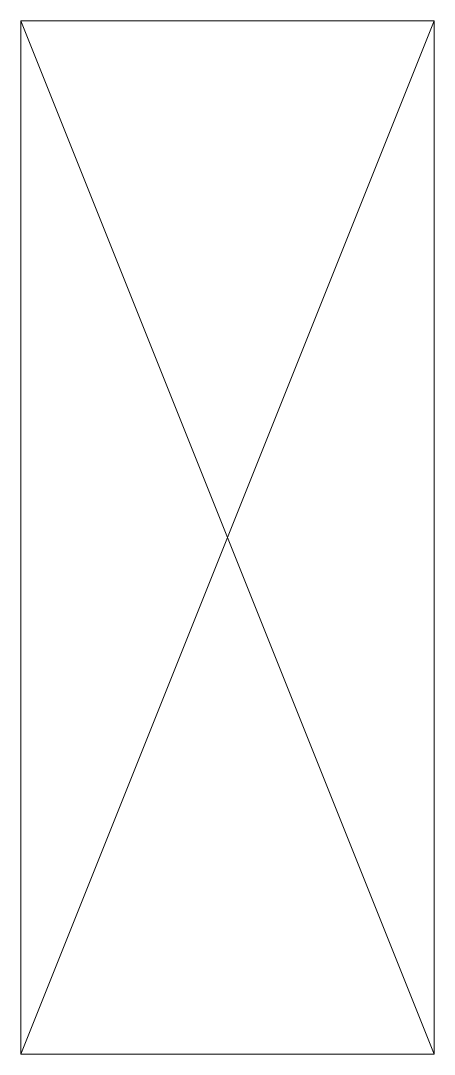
# Model space of a CAD drawing. Header units: metres. Extents: x 0 to 10, y 0 to 25.
import ezdxf

# ---------------------------------------------------------------- set-up
doc = ezdxf.new("R2010")
doc.units = ezdxf.units.M
doc.layers.add('A-DETL-GENF', color=92, linetype='Continuous', lineweight=18)

# ---------------------------------------------------------------- blocks, each defined once
blk = doc.blocks.new('30 glas-spouwvulling - type 1-383892-00_0 Basismaterialen')
at = {"layer": 'A-DETL-GENF'}
for p, q in [((10, 25), (0, 25)), ((0, 25), (0, 0)), ((0, 0), (10, 25)), ((0, 25), (10, 0)), ((10, 0), (10, 25)), ((0, 0), (10, 0))]:
    blk.add_line(p, q, dxfattribs=at)

msp = doc.modelspace()

# ---------------------------------------------------------------- block references
msp.add_blockref('30 glas-spouwvulling - type 1-383892-00_0 Basismaterialen', (0, 0))

doc.saveas('drawing.dxf')
